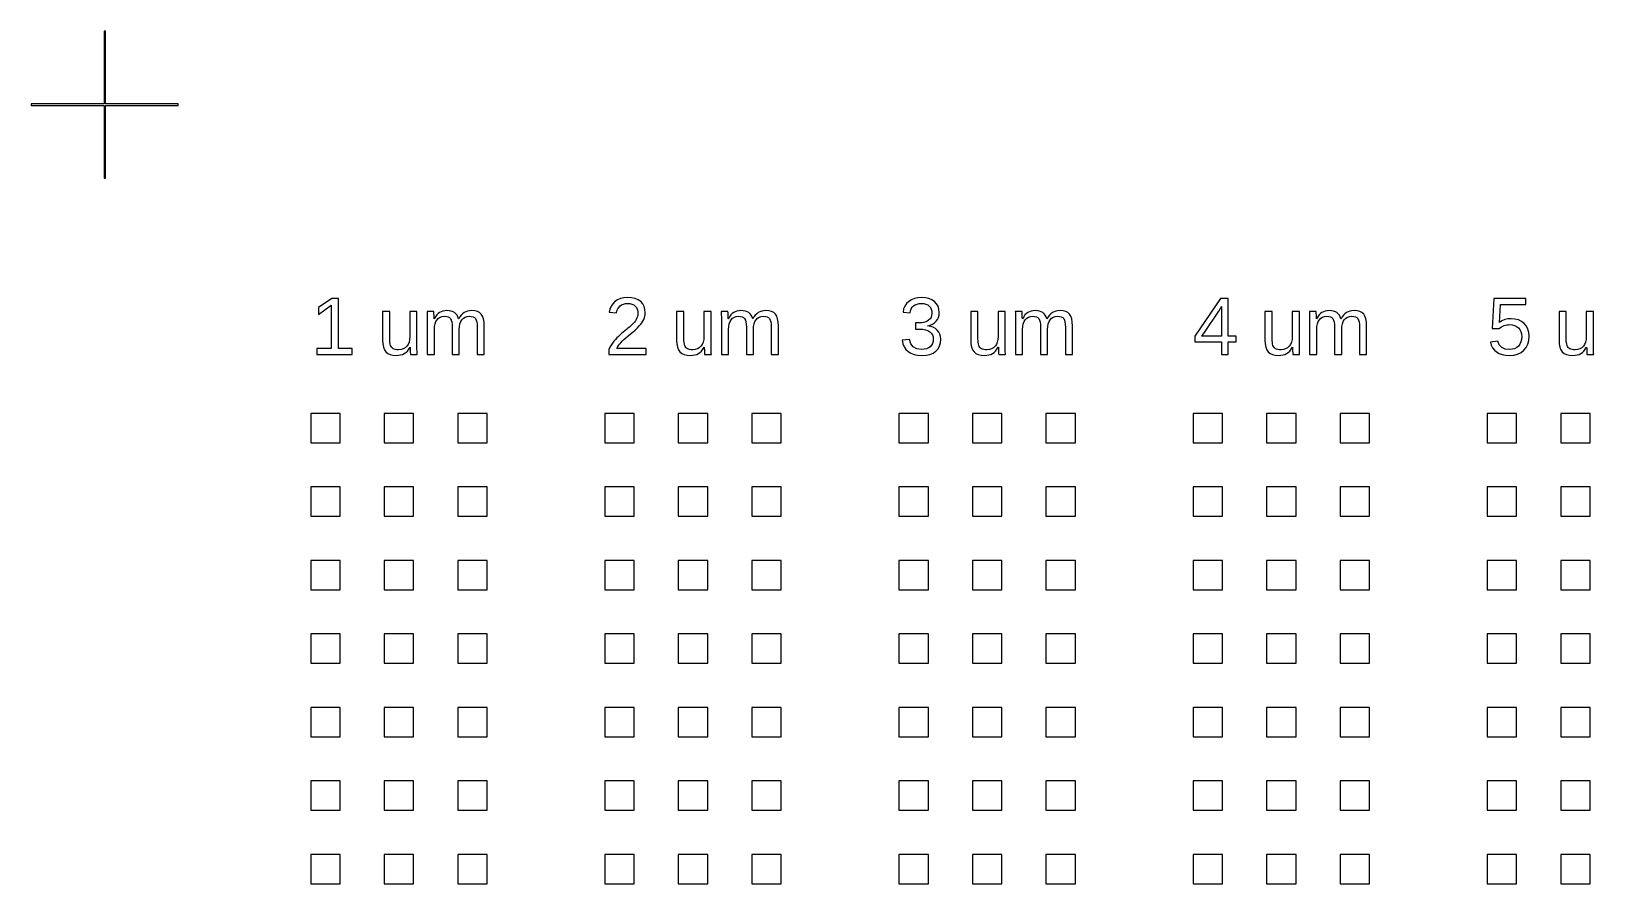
# Model space of a CAD drawing. Extents: x -5117 to 5117, y -2981 to 8396.
# Drawn here: x -5117 to -2589, y 7016 to 8396 of the extents above; entities that cross this region are included whole.
import ezdxf

# ---------------------------------------------------------------- set-up
doc = ezdxf.new("R2010")
doc.units = 0
doc.layers.get('0').update_dxf_attribs({"linetype": 'CONTINUOUS'})

msp = doc.modelspace()

# ---------------------------------------------------------------- linework, layer by layer
at = {"color": 7}
for points in [[(-4997.110138, 8276.252924), (-4879.293061, 8276.252924), (-4879.293061, 8278.633067), (-4997.110138, 8278.633067), (-4997.110138, 8396.450143), (-4999.490281, 8396.450143), (-4999.490281, 8278.633067), (-5117.307357, 8278.633067), (-5117.307357, 8276.252924), (-4999.490281, 8276.252924), (-4999.490281, 8158.435847), (-4997.110138, 8158.435847)], [(-4597.983965, 7882.696286), (-4620.143096, 7882.696286), (-4620.143096, 7963.787756), (-4630.85374, 7963.787756), (-4652.370232, 7949.007069), (-4652.370232, 7938.03461), (-4631.829598, 7952.69629), (-4631.829598, 7882.696286), (-4655.012191, 7882.696286), (-4655.012191, 7872.818693), (-4597.983965, 7872.818693)], [(-4522.914256, 7871.723827), (-4519.486851, 7872.27126), (-4516.368863, 7873.223317), (-4513.584096, 7874.532396), (-4511.013542, 7876.293701), (-4508.633399, 7878.578639), (-4506.396064, 7881.411009), (-4504.301539, 7884.76701), (-4504.111127, 7884.76701), (-4504.063524, 7882.410669), (-4503.99212, 7880.482753), (-4503.944517, 7878.93566), (-4503.896914, 7877.816993), (-4503.849311, 7876.93634), (-4503.801709, 7876.079488), (-4503.754106, 7875.294041), (-4503.730304, 7874.556197), (-4503.706503, 7873.913558), (-4503.6589, 7873.413728), (-4503.635099, 7873.056707), (-4503.611297, 7872.818693), (-4492.615037, 7872.818693), (-4492.805448, 7874.77041), (-4492.924455, 7877.912199), (-4492.995859, 7882.220257), (-4493.019661, 7887.742189), (-4493.019661, 7942.675888), (-4504.634759, 7942.675888), (-4504.634759, 7902.189657), (-4504.944177, 7897.381768), (-4505.848631, 7893.121312), (-4507.348122, 7889.408289), (-4509.466449, 7886.242699), (-4512.108407, 7883.743549), (-4515.202593, 7881.93464), (-4518.749006, 7880.863576), (-4522.723845, 7880.506554), (-4525.413407, 7880.60176), (-4527.769748, 7880.911179), (-4529.769068, 7881.43481), (-4531.435168, 7882.172654), (-4532.815651, 7883.148513), (-4534.005723, 7884.386187), (-4534.981581, 7885.909479), (-4535.767028, 7887.670785), (-4536.338263, 7889.76531), (-4536.766688, 7892.264461), (-4537.028504, 7895.120632), (-4537.12371, 7898.381428), (-4537.12371, 7942.675888), (-4548.810212, 7942.675888), (-4548.810212, 7896.120292), (-4548.476992, 7890.003325), (-4547.477332, 7884.814613), (-4545.811232, 7880.554157), (-4543.478692, 7877.245759), (-4540.432109, 7874.746608), (-4536.600078, 7872.961501), (-4532.006403, 7871.890437), (-4526.651081, 7871.533415)], [(-4464.838768, 7913.304924), (-4464.576953, 7918.184217), (-4463.767704, 7922.468475), (-4462.411022, 7926.181498), (-4460.506908, 7929.323286), (-4458.150567, 7931.798635), (-4455.413402, 7933.583742), (-4452.295415, 7934.654807), (-4448.772803, 7934.988027), (-4445.416802, 7934.750012), (-4442.655836, 7934.035969), (-4440.418502, 7932.822097), (-4438.752401, 7931.132195), (-4437.538529, 7928.799655), (-4436.681677, 7925.681668), (-4436.158046, 7921.778233), (-4435.991436, 7917.113153), (-4435.991436, 7872.818693), (-4424.495345, 7872.818693), (-4424.495345, 7913.304924), (-4424.233529, 7918.208019), (-4423.424281, 7922.516078), (-4422.115202, 7926.229101), (-4420.258691, 7929.347088), (-4417.926151, 7931.822437), (-4415.188986, 7933.583742), (-4411.999595, 7934.654807), (-4408.405579, 7934.988027), (-4405.073379, 7934.750012), (-4402.288611, 7934.035969), (-4400.075078, 7932.822097), (-4398.408978, 7931.132195), (-4397.195105, 7928.799655), (-4396.314453, 7925.681668), (-4395.790821, 7921.778233), (-4395.624211, 7917.113153), (-4395.624211, 7872.818693), (-4384.128121, 7872.818693), (-4384.128121, 7919.374289), (-4384.437539, 7925.467455), (-4385.341994, 7930.632365), (-4386.841484, 7934.892821), (-4388.936009, 7938.225021), (-4391.720777, 7940.747973), (-4395.195785, 7942.53308), (-4399.408638, 7943.604144), (-4404.335534, 7943.984967), (-4407.858146, 7943.770754), (-4411.09514, 7943.19952), (-4414.070319, 7942.223661), (-4416.783682, 7940.86698), (-4419.235229, 7939.081873), (-4421.520166, 7936.796935), (-4423.614692, 7934.012168), (-4425.518807, 7930.727571), (-4425.709218, 7930.727571), (-4426.804084, 7933.964565), (-4428.23217, 7936.70173), (-4430.017277, 7938.986667), (-4432.135604, 7940.819377), (-4434.658556, 7942.19986), (-4437.586131, 7943.175718), (-4440.942133, 7943.770754), (-4444.702759, 7943.984967), (-4448.05876, 7943.794556), (-4451.129145, 7943.247123), (-4453.961515, 7942.342668), (-4456.508268, 7941.057391), (-4458.864609, 7939.343688), (-4461.078142, 7937.03495), (-4463.172668, 7934.178778), (-4465.100584, 7930.727571), (-4465.290995, 7930.727571), (-4465.3624, 7933.083912), (-4465.410003, 7935.011828), (-4465.481407, 7936.558921), (-4465.52901, 7937.677588), (-4465.576613, 7938.582043), (-4465.600414, 7939.415093), (-4465.648017, 7940.20054), (-4465.671818, 7940.938384), (-4465.719421, 7941.581023), (-4465.743223, 7942.080853), (-4465.790825, 7942.461676), (-4465.814627, 7942.675888), (-4476.787086, 7942.675888), (-4476.620476, 7940.724171), (-4476.501469, 7937.606184), (-4476.430065, 7933.274324), (-4476.406263, 7927.776193), (-4476.406263, 7872.818693), (-4464.838768, 7872.818693)], [(-4122.169587, 7882.696286), (-4169.605836, 7882.696286), (-4168.487169, 7884.981223), (-4167.059083, 7887.313763), (-4165.321579, 7889.670105), (-4163.298457, 7892.097851), (-4160.894513, 7894.597001), (-4158.133547, 7897.262761), (-4154.991758, 7900.071329), (-4151.469147, 7903.046508), (-4145.280775, 7908.163816), (-4140.163468, 7912.56708), (-4136.141026, 7916.280103), (-4133.189649, 7919.255282), (-4130.952314, 7921.849638), (-4129.000597, 7924.467795), (-4127.358298, 7927.085952), (-4126.001617, 7929.704109), (-4124.930553, 7932.322267), (-4124.192708, 7934.940424), (-4123.740481, 7937.582382), (-4123.573871, 7940.224341), (-4124.0499, 7945.86528), (-4125.430383, 7950.815977), (-4127.739121, 7955.076433), (-4130.976116, 7958.670449), (-4135.069962, 7961.502819), (-4139.949255, 7963.525941), (-4145.637796, 7964.739814), (-4152.111785, 7965.144438), (-4158.085944, 7964.739814), (-4163.51267, 7963.525941), (-4168.34436, 7961.526621), (-4172.628618, 7958.69425), (-4176.198832, 7955.19544), (-4178.912195, 7951.125396), (-4180.816309, 7946.507919), (-4181.887374, 7941.319207), (-4170.01046, 7940.224341), (-4169.34402, 7943.675548), (-4168.17775, 7946.69833), (-4166.51165, 7949.340289), (-4164.34572, 7951.553822), (-4161.775166, 7953.315127), (-4158.895193, 7954.576603), (-4155.658198, 7955.338249), (-4152.111785, 7955.600065), (-4148.422564, 7955.338249), (-4145.161768, 7954.552802), (-4142.329398, 7953.267525), (-4139.925453, 7951.458616), (-4137.997537, 7949.19748), (-4136.617055, 7946.484117), (-4135.807806, 7943.36613), (-4135.522189, 7939.843518), (-4135.688799, 7937.130155), (-4136.164827, 7934.583402), (-4136.950275, 7932.155657), (-4138.068942, 7929.894521), (-4139.449425, 7927.728591), (-4141.020319, 7925.610263), (-4142.781625, 7923.539539), (-4144.757143, 7921.492616), (-4146.875471, 7919.493296), (-4149.136607, 7917.493976), (-4151.516749, 7915.494656), (-4154.0159, 7913.495336), (-4156.586454, 7911.448413), (-4159.18081, 7909.330086), (-4161.775166, 7907.116553), (-4164.393323, 7904.807814), (-4166.963877, 7902.40387), (-4169.486829, 7899.857117), (-4171.962177, 7897.167555), (-4174.366122, 7894.358986), (-4176.651059, 7891.360006), (-4178.745585, 7888.123012), (-4180.673501, 7884.695606), (-4182.411005, 7881.030186), (-4182.411005, 7872.818693), (-4122.169587, 7872.818693)], [(-4046.885665, 7871.723827), (-4043.458259, 7872.27126), (-4040.340272, 7873.223317), (-4037.555505, 7874.532396), (-4034.98495, 7876.293701), (-4032.604807, 7878.578639), (-4030.367473, 7881.411009), (-4028.272947, 7884.76701), (-4028.082536, 7884.76701), (-4028.034933, 7882.410669), (-4027.963529, 7880.482753), (-4027.915926, 7878.93566), (-4027.868323, 7877.816993), (-4027.82072, 7876.93634), (-4027.773117, 7876.079488), (-4027.725514, 7875.294041), (-4027.701713, 7874.556197), (-4027.677911, 7873.913558), (-4027.630309, 7873.413728), (-4027.606507, 7873.056707), (-4027.582706, 7872.818693), (-4016.586445, 7872.818693), (-4016.776857, 7874.77041), (-4016.895864, 7877.912199), (-4016.967268, 7882.220257), (-4016.99107, 7887.742189), (-4016.99107, 7942.675888), (-4028.606167, 7942.675888), (-4028.606167, 7902.189657), (-4028.915586, 7897.381768), (-4029.82004, 7893.121312), (-4031.31953, 7889.408289), (-4033.437857, 7886.242699), (-4036.079816, 7883.743549), (-4039.174002, 7881.93464), (-4042.720415, 7880.863576), (-4046.695254, 7880.506554), (-4049.384815, 7880.60176), (-4051.741157, 7880.911179), (-4053.740477, 7881.43481), (-4055.406577, 7882.172654), (-4056.78706, 7883.148513), (-4057.977131, 7884.386187), (-4058.95299, 7885.909479), (-4059.738437, 7887.670785), (-4060.309671, 7889.76531), (-4060.738097, 7892.264461), (-4060.999913, 7895.120632), (-4061.095119, 7898.381428), (-4061.095119, 7942.675888), (-4072.78162, 7942.675888), (-4072.78162, 7896.120292), (-4072.4484, 7890.003325), (-4071.44874, 7884.814613), (-4069.78264, 7880.554157), (-4067.4501, 7877.245759), (-4064.403517, 7874.746608), (-4060.571487, 7872.961501), (-4055.977811, 7871.890437), (-4050.62249, 7871.533415)], [(-3988.810177, 7913.304924), (-3988.548361, 7918.184217), (-3987.739113, 7922.468475), (-3986.382431, 7926.181498), (-3984.478317, 7929.323286), (-3982.121975, 7931.798635), (-3979.384811, 7933.583742), (-3976.266824, 7934.654807), (-3972.744212, 7934.988027), (-3969.38821, 7934.750012), (-3966.627245, 7934.035969), (-3964.38991, 7932.822097), (-3962.72381, 7931.132195), (-3961.509937, 7928.799655), (-3960.653086, 7925.681668), (-3960.129454, 7921.778233), (-3959.962844, 7917.113153), (-3959.962844, 7872.818693), (-3948.466754, 7872.818693), (-3948.466754, 7913.304924), (-3948.204938, 7918.208019), (-3947.39569, 7922.516078), (-3946.086611, 7926.229101), (-3944.230099, 7929.347088), (-3941.897559, 7931.822437), (-3939.160395, 7933.583742), (-3935.971003, 7934.654807), (-3932.376987, 7934.988027), (-3929.044787, 7934.750012), (-3926.26002, 7934.035969), (-3924.046487, 7932.822097), (-3922.380387, 7931.132195), (-3921.166514, 7928.799655), (-3920.285861, 7925.681668), (-3919.76223, 7921.778233), (-3919.59562, 7917.113153), (-3919.59562, 7872.818693), (-3908.099529, 7872.818693), (-3908.099529, 7919.374289), (-3908.408948, 7925.467455), (-3909.313402, 7930.632365), (-3910.812892, 7934.892821), (-3912.907418, 7938.225021), (-3915.692185, 7940.747973), (-3919.167194, 7942.53308), (-3923.380047, 7943.604144), (-3928.306943, 7943.984967), (-3931.829555, 7943.770754), (-3935.066549, 7943.19952), (-3938.041728, 7942.223661), (-3940.755091, 7940.86698), (-3943.206638, 7939.081873), (-3945.491575, 7936.796935), (-3947.586101, 7934.012168), (-3949.490215, 7930.727571), (-3949.680627, 7930.727571), (-3950.775493, 7933.964565), (-3952.203578, 7936.70173), (-3953.988685, 7938.986667), (-3956.107013, 7940.819377), (-3958.629964, 7942.19986), (-3961.55754, 7943.175718), (-3964.913542, 7943.770754), (-3968.674168, 7943.984967), (-3972.030169, 7943.794556), (-3975.100554, 7943.247123), (-3977.932924, 7942.342668), (-3980.479677, 7941.057391), (-3982.836018, 7939.343688), (-3985.049551, 7937.03495), (-3987.144077, 7934.178778), (-3989.071993, 7930.727571), (-3989.262404, 7930.727571), (-3989.333808, 7933.083912), (-3989.381411, 7935.011828), (-3989.452816, 7936.558921), (-3989.500418, 7937.677588), (-3989.548021, 7938.582043), (-3989.571823, 7939.415093), (-3989.619426, 7940.20054), (-3989.643227, 7940.938384), (-3989.69083, 7941.581023), (-3989.714631, 7942.080853), (-3989.762234, 7942.461676), (-3989.786036, 7942.675888), (-4000.758495, 7942.675888), (-4000.591885, 7940.724171), (-4000.472877, 7937.606184), (-4000.401473, 7933.274324), (-4000.377672, 7927.776193), (-4000.377672, 7872.818693), (-3988.810177, 7872.818693)], [(-3669.156978, 7871.961841), (-3663.016209, 7873.247118), (-3657.732292, 7875.413048), (-3653.305226, 7878.43583), (-3649.782614, 7882.244059), (-3647.283464, 7886.76633), (-3645.783974, 7892.002645), (-3645.284144, 7897.929201), (-3645.641165, 7902.118252), (-3646.71223, 7905.90268), (-3648.497337, 7909.330086), (-3650.972686, 7912.40047), (-3654.090673, 7914.971024), (-3657.779895, 7916.994146), (-3662.04035, 7918.39843), (-3666.848239, 7919.255282), (-3666.848239, 7919.493296), (-3662.492578, 7920.683367), (-3658.660547, 7922.325666), (-3655.399752, 7924.39639), (-3652.686389, 7926.895541), (-3650.54426, 7929.823116), (-3649.020968, 7933.155317), (-3648.116514, 7936.915942), (-3647.807096, 7941.057391), (-3648.283124, 7946.436514), (-3649.71121, 7951.172999), (-3652.067551, 7955.290646), (-3655.399752, 7958.789456), (-3659.565002, 7961.574223), (-3664.515699, 7963.573544), (-3670.204241, 7964.763615), (-3676.67823, 7965.144438), (-3682.652388, 7964.763615), (-3688.055313, 7963.597345), (-3692.910805, 7961.621826), (-3697.17126, 7958.884662), (-3700.741475, 7955.457256), (-3703.478639, 7951.387212), (-3705.382754, 7946.722131), (-3706.430017, 7941.462015), (-3694.743515, 7940.557561), (-3694.124677, 7943.937364), (-3692.982209, 7946.912543), (-3691.363712, 7949.483097), (-3689.221583, 7951.649027), (-3686.67483, 7953.386532), (-3683.747254, 7954.600405), (-3680.462657, 7955.338249), (-3676.797237, 7955.600065), (-3672.822398, 7955.338249), (-3669.371191, 7954.529), (-3666.443615, 7953.219922), (-3664.039671, 7951.36341), (-3662.159358, 7949.054672), (-3660.826478, 7946.36511), (-3660.017229, 7943.294726), (-3659.755413, 7939.843518), (-3660.088633, 7936.36851), (-3661.064492, 7933.274324), (-3662.70679, 7930.608564), (-3665.015529, 7928.323626), (-3667.919304, 7926.490916), (-3671.346709, 7925.181838), (-3675.321548, 7924.420192), (-3679.84382, 7924.158376), (-3686.151199, 7924.158376), (-3686.151199, 7914.06657), (-3679.582004, 7914.06657), (-3674.5123, 7913.828556), (-3670.061432, 7913.043109), (-3666.253203, 7911.73403), (-3663.087613, 7909.925121), (-3660.588463, 7907.616383), (-3658.803356, 7904.926821), (-3657.732292, 7901.832635), (-3657.37527, 7898.333825), (-3657.684689, 7894.335185), (-3658.612945, 7890.860176), (-3660.183839, 7887.908799), (-3662.37357, 7885.481053), (-3665.110735, 7883.576939), (-3668.323928, 7882.220257), (-3671.989348, 7881.411009), (-3676.154598, 7881.149193), (-3683.961467, 7882.148853), (-3689.864222, 7885.195436), (-3693.862862, 7890.217538), (-3695.981189, 7897.286562), (-3707.977109, 7896.191696), (-3706.787038, 7890.455552), (-3704.763916, 7885.481053), (-3701.907745, 7881.244399), (-3698.194722, 7877.76939), (-3693.743855, 7875.032226), (-3688.578944, 7873.080508), (-3682.723793, 7871.914238), (-3676.154598, 7871.533415)], [(-3570.857074, 7871.723827), (-3567.429668, 7872.27126), (-3564.311681, 7873.223317), (-3561.526913, 7874.532396), (-3558.956359, 7876.293701), (-3556.576216, 7878.578639), (-3554.338882, 7881.411009), (-3552.244356, 7884.76701), (-3552.053944, 7884.76701), (-3552.006342, 7882.410669), (-3551.934937, 7880.482753), (-3551.887334, 7878.93566), (-3551.839732, 7877.816993), (-3551.792129, 7876.93634), (-3551.744526, 7876.079488), (-3551.696923, 7875.294041), (-3551.673122, 7874.556197), (-3551.64932, 7873.913558), (-3551.601717, 7873.413728), (-3551.577916, 7873.056707), (-3551.554114, 7872.818693), (-3540.557854, 7872.818693), (-3540.748265, 7874.77041), (-3540.867272, 7877.912199), (-3540.938677, 7882.220257), (-3540.962478, 7887.742189), (-3540.962478, 7942.675888), (-3552.577576, 7942.675888), (-3552.577576, 7902.189657), (-3552.886994, 7897.381768), (-3553.791449, 7893.121312), (-3555.290939, 7889.408289), (-3557.409266, 7886.242699), (-3560.051225, 7883.743549), (-3563.145411, 7881.93464), (-3566.691824, 7880.863576), (-3570.666662, 7880.506554), (-3573.356224, 7880.60176), (-3575.712565, 7880.911179), (-3577.711885, 7881.43481), (-3579.377986, 7882.172654), (-3580.758468, 7883.148513), (-3581.94854, 7884.386187), (-3582.924399, 7885.909479), (-3583.709846, 7887.670785), (-3584.28108, 7889.76531), (-3584.709506, 7892.264461), (-3584.971321, 7895.120632), (-3585.066527, 7898.381428), (-3585.066527, 7942.675888), (-3596.753029, 7942.675888), (-3596.753029, 7896.120292), (-3596.419809, 7890.003325), (-3595.420149, 7884.814613), (-3593.754049, 7880.554157), (-3591.421509, 7877.245759), (-3588.374926, 7874.746608), (-3584.542896, 7872.961501), (-3579.94922, 7871.890437), (-3574.593898, 7871.533415)], [(-3512.781586, 7913.304924), (-3512.51977, 7918.184217), (-3511.710521, 7922.468475), (-3510.35384, 7926.181498), (-3508.449725, 7929.323286), (-3506.093384, 7931.798635), (-3503.356219, 7933.583742), (-3500.238232, 7934.654807), (-3496.715621, 7934.988027), (-3493.359619, 7934.750012), (-3490.598653, 7934.035969), (-3488.361319, 7932.822097), (-3486.695219, 7931.132195), (-3485.481346, 7928.799655), (-3484.624494, 7925.681668), (-3484.100863, 7921.778233), (-3483.934253, 7917.113153), (-3483.934253, 7872.818693), (-3472.438162, 7872.818693), (-3472.438162, 7913.304924), (-3472.176347, 7918.208019), (-3471.367098, 7922.516078), (-3470.05802, 7926.229101), (-3468.201508, 7929.347088), (-3465.868968, 7931.822437), (-3463.131804, 7933.583742), (-3459.942412, 7934.654807), (-3456.348396, 7934.988027), (-3453.016196, 7934.750012), (-3450.231429, 7934.035969), (-3448.017896, 7932.822097), (-3446.351796, 7931.132195), (-3445.137923, 7928.799655), (-3444.25727, 7925.681668), (-3443.733638, 7921.778233), (-3443.567028, 7917.113153), (-3443.567028, 7872.818693), (-3432.070938, 7872.818693), (-3432.070938, 7919.374289), (-3432.380357, 7925.467455), (-3433.284811, 7930.632365), (-3434.784301, 7934.892821), (-3436.878827, 7938.225021), (-3439.663594, 7940.747973), (-3443.138603, 7942.53308), (-3447.351456, 7943.604144), (-3452.278352, 7943.984967), (-3455.800963, 7943.770754), (-3459.037958, 7943.19952), (-3462.013136, 7942.223661), (-3464.726499, 7940.86698), (-3467.178047, 7939.081873), (-3469.462984, 7936.796935), (-3471.55751, 7934.012168), (-3473.461624, 7930.727571), (-3473.652035, 7930.727571), (-3474.746901, 7933.964565), (-3476.174987, 7936.70173), (-3477.960094, 7938.986667), (-3480.078421, 7940.819377), (-3482.601373, 7942.19986), (-3485.528949, 7943.175718), (-3488.88495, 7943.770754), (-3492.645576, 7943.984967), (-3496.001578, 7943.794556), (-3499.071962, 7943.247123), (-3501.904332, 7942.342668), (-3504.451085, 7941.057391), (-3506.807427, 7939.343688), (-3509.02096, 7937.03495), (-3511.115486, 7934.178778), (-3513.043401, 7930.727571), (-3513.233813, 7930.727571), (-3513.305217, 7933.083912), (-3513.35282, 7935.011828), (-3513.424224, 7936.558921), (-3513.471827, 7937.677588), (-3513.51943, 7938.582043), (-3513.543231, 7939.415093), (-3513.590834, 7940.20054), (-3513.614636, 7940.938384), (-3513.662238, 7941.581023), (-3513.68604, 7942.080853), (-3513.733643, 7942.461676), (-3513.757444, 7942.675888), (-3524.729903, 7942.675888), (-3524.563293, 7940.724171), (-3524.444286, 7937.606184), (-3524.372882, 7933.274324), (-3524.34908, 7927.776193), (-3524.34908, 7872.818693), (-3512.781586, 7872.818693)], [(-3180.109005, 7893.406929), (-3167.327637, 7893.406929), (-3167.327637, 7902.594281), (-3180.109005, 7902.594281), (-3180.109005, 7963.787756), (-3192.319138, 7963.787756), (-3233.947838, 7902.451472), (-3233.947838, 7893.406929), (-3191.081464, 7893.406929), (-3191.081464, 7872.818693), (-3180.109005, 7872.818693)], [(-3223.237195, 7902.594281), (-3222.213733, 7903.879558), (-3218.714923, 7908.663646), (-3195.413324, 7943.009108), (-3194.937295, 7943.723151), (-3194.366061, 7944.675208), (-3193.675819, 7945.86528), (-3192.890372, 7947.269564), (-3192.152528, 7948.626246), (-3191.605095, 7949.649707), (-3191.248074, 7950.339949), (-3191.081464, 7950.69697), (-3191.081464, 7902.594281)], [(-3094.828482, 7871.723827), (-3091.401077, 7872.27126), (-3088.283089, 7873.223317), (-3085.498322, 7874.532396), (-3082.927768, 7876.293701), (-3080.547625, 7878.578639), (-3078.31029, 7881.411009), (-3076.215764, 7884.76701), (-3076.025353, 7884.76701), (-3075.97775, 7882.410669), (-3075.906346, 7880.482753), (-3075.858743, 7878.93566), (-3075.81114, 7877.816993), (-3075.763537, 7876.93634), (-3075.715934, 7876.079488), (-3075.668332, 7875.294041), (-3075.64453, 7874.556197), (-3075.620729, 7873.913558), (-3075.573126, 7873.413728), (-3075.549324, 7873.056707), (-3075.525523, 7872.818693), (-3064.529263, 7872.818693), (-3064.719674, 7874.77041), (-3064.838681, 7877.912199), (-3064.910085, 7882.220257), (-3064.933887, 7887.742189), (-3064.933887, 7942.675888), (-3076.548984, 7942.675888), (-3076.548984, 7902.189657), (-3076.858403, 7897.381768), (-3077.762857, 7893.121312), (-3079.262347, 7889.408289), (-3081.380675, 7886.242699), (-3084.022633, 7883.743549), (-3087.116819, 7881.93464), (-3090.663232, 7880.863576), (-3094.638071, 7880.506554), (-3097.327632, 7880.60176), (-3099.683974, 7880.911179), (-3101.683294, 7881.43481), (-3103.349394, 7882.172654), (-3104.729877, 7883.148513), (-3105.919949, 7884.386187), (-3106.895807, 7885.909479), (-3107.681254, 7887.670785), (-3108.252489, 7889.76531), (-3108.680914, 7892.264461), (-3108.94273, 7895.120632), (-3109.037936, 7898.381428), (-3109.037936, 7942.675888), (-3120.724438, 7942.675888), (-3120.724438, 7896.120292), (-3120.391218, 7890.003325), (-3119.391558, 7884.814613), (-3117.725458, 7880.554157), (-3115.392918, 7877.245759), (-3112.346335, 7874.746608), (-3108.514304, 7872.961501), (-3103.920628, 7871.890437), (-3098.565307, 7871.533415)], [(-3036.752994, 7913.304924), (-3036.491179, 7918.184217), (-3035.68193, 7922.468475), (-3034.325248, 7926.181498), (-3032.421134, 7929.323286), (-3030.064793, 7931.798635), (-3027.327628, 7933.583742), (-3024.209641, 7934.654807), (-3020.687029, 7934.988027), (-3017.331028, 7934.750012), (-3014.570062, 7934.035969), (-3012.332728, 7932.822097), (-3010.666627, 7931.132195), (-3009.452755, 7928.799655), (-3008.595903, 7925.681668), (-3008.072272, 7921.778233), (-3007.905662, 7917.113153), (-3007.905662, 7872.818693), (-2996.409571, 7872.818693), (-2996.409571, 7913.304924), (-2996.147755, 7918.208019), (-2995.338507, 7922.516078), (-2994.029428, 7926.229101), (-2992.172917, 7929.347088), (-2989.840377, 7931.822437), (-2987.103212, 7933.583742), (-2983.913821, 7934.654807), (-2980.319805, 7934.988027), (-2976.987605, 7934.750012), (-2974.202837, 7934.035969), (-2971.989304, 7932.822097), (-2970.323204, 7931.132195), (-2969.109331, 7928.799655), (-2968.228679, 7925.681668), (-2967.705047, 7921.778233), (-2967.538437, 7917.113153), (-2967.538437, 7872.818693), (-2956.042347, 7872.818693), (-2956.042347, 7919.374289), (-2956.351765, 7925.467455), (-2957.256219, 7930.632365), (-2958.75571, 7934.892821), (-2960.850235, 7938.225021), (-2963.635003, 7940.747973), (-2967.110011, 7942.53308), (-2971.322864, 7943.604144), (-2976.24976, 7943.984967), (-2979.772372, 7943.770754), (-2983.009366, 7943.19952), (-2985.984545, 7942.223661), (-2988.697908, 7940.86698), (-2991.149455, 7939.081873), (-2993.434392, 7936.796935), (-2995.528918, 7934.012168), (-2997.433033, 7930.727571), (-2997.623444, 7930.727571), (-2998.71831, 7933.964565), (-3000.146396, 7936.70173), (-3001.931503, 7938.986667), (-3004.04983, 7940.819377), (-3006.572782, 7942.19986), (-3009.500357, 7943.175718), (-3012.856359, 7943.770754), (-3016.616985, 7943.984967), (-3019.972986, 7943.794556), (-3023.043371, 7943.247123), (-3025.875741, 7942.342668), (-3028.422494, 7941.057391), (-3030.778835, 7939.343688), (-3032.992368, 7937.03495), (-3035.086894, 7934.178778), (-3037.01481, 7930.727571), (-3037.205221, 7930.727571), (-3037.276626, 7933.083912), (-3037.324229, 7935.011828), (-3037.395633, 7936.558921), (-3037.443236, 7937.677588), (-3037.490839, 7938.582043), (-3037.51464, 7939.415093), (-3037.562243, 7940.20054), (-3037.586044, 7940.938384), (-3037.633647, 7941.581023), (-3037.657449, 7942.080853), (-3037.705051, 7942.461676), (-3037.728853, 7942.675888), (-3048.701312, 7942.675888), (-3048.534702, 7940.724171), (-3048.415695, 7937.606184), (-3048.34429, 7933.274324), (-3048.320489, 7927.776193), (-3048.320489, 7872.818693), (-3036.752994, 7872.818693)], [(-2718.075654, 7872.033245), (-2711.744474, 7873.60414), (-2706.222542, 7876.174694), (-2701.53366, 7879.792511), (-2697.796836, 7884.314783), (-2695.107274, 7889.5987), (-2693.512578, 7895.644264), (-2692.965146, 7902.451472), (-2693.464976, 7908.473234), (-2694.964466, 7913.923761), (-2697.463616, 7918.755452), (-2700.938624, 7922.992106), (-2705.270485, 7926.443313), (-2710.292586, 7928.894861), (-2715.981128, 7930.370549), (-2722.359911, 7930.870379), (-2727.739034, 7930.513358), (-2732.66593, 7929.418492), (-2737.140599, 7927.585782), (-2741.139239, 7925.062831), (-2739.401735, 7953.910163), (-2698.272864, 7953.910163), (-2698.272864, 7963.787756), (-2749.993371, 7963.787756), (-2753.016152, 7914.852017), (-2741.66287, 7914.852017), (-2739.615948, 7916.494316), (-2737.592826, 7917.8986), (-2735.569704, 7919.017267), (-2733.522782, 7919.89792), (-2731.452057, 7920.540559), (-2729.286127, 7920.992786), (-2727.048793, 7921.278403), (-2724.740054, 7921.373609), (-2720.455797, 7921.040389), (-2716.623767, 7920.040729), (-2713.267765, 7918.39843), (-2710.387792, 7916.089692), (-2708.055252, 7913.23352), (-2706.389152, 7909.972724), (-2705.389492, 7906.283503), (-2705.056272, 7902.189657), (-2705.389492, 7897.524577), (-2706.36535, 7893.383128), (-2708.03145, 7889.76531), (-2710.340189, 7886.671125), (-2713.243964, 7884.195776), (-2716.647568, 7882.43447), (-2720.574804, 7881.363406), (-2725.00187, 7881.030186), (-2731.904284, 7881.863236), (-2737.354812, 7884.386187), (-2741.353452, 7888.59904), (-2743.924006, 7894.525596), (-2755.681912, 7893.168915), (-2754.277628, 7888.194416), (-2752.159301, 7883.886357), (-2749.350732, 7880.173334), (-2745.780518, 7877.079149), (-2741.567665, 7874.651403), (-2736.759776, 7872.913898), (-2731.309249, 7871.866635), (-2725.263685, 7871.533415)], [(-2618.799891, 7871.723827), (-2615.372485, 7872.27126), (-2612.254498, 7873.223317), (-2609.469731, 7874.532396), (-2606.899176, 7876.293701), (-2604.519033, 7878.578639), (-2602.281699, 7881.411009), (-2600.187173, 7884.76701), (-2599.996762, 7884.76701), (-2599.949159, 7882.410669), (-2599.877755, 7880.482753), (-2599.830152, 7878.93566), (-2599.782549, 7877.816993), (-2599.734946, 7876.93634), (-2599.687343, 7876.079488), (-2599.63974, 7875.294041), (-2599.615939, 7874.556197), (-2599.592137, 7873.913558), (-2599.544535, 7873.413728), (-2599.520733, 7873.056707), (-2599.496932, 7872.818693), (-2588.500671, 7872.818693), (-2588.691083, 7874.77041), (-2588.81009, 7877.912199), (-2588.881494, 7882.220257), (-2588.905296, 7887.742189), (-2588.905296, 7942.675888), (-2600.520393, 7942.675888), (-2600.520393, 7902.189657), (-2600.829812, 7897.381768), (-2601.734266, 7893.121312), (-2603.233756, 7889.408289), (-2605.352083, 7886.242699), (-2607.994042, 7883.743549), (-2611.088228, 7881.93464), (-2614.634641, 7880.863576), (-2618.60948, 7880.506554), (-2621.299041, 7880.60176), (-2623.655383, 7880.911179), (-2625.654703, 7881.43481), (-2627.320803, 7882.172654), (-2628.701286, 7883.148513), (-2629.891357, 7884.386187), (-2630.867216, 7885.909479), (-2631.652663, 7887.670785), (-2632.223897, 7889.76531), (-2632.652323, 7892.264461), (-2632.914139, 7895.120632), (-2633.009344, 7898.381428), (-2633.009344, 7942.675888), (-2644.695846, 7942.675888), (-2644.695846, 7896.120292), (-2644.362626, 7890.003325), (-2643.362966, 7884.814613), (-2641.696866, 7880.554157), (-2639.364326, 7877.245759), (-2636.317743, 7874.746608), (-2632.485713, 7872.961501), (-2627.892037, 7871.890437), (-2622.536715, 7871.533415)], [(-4617.477336, 7777.612974), (-4665.080195, 7777.612974), (-4665.080195, 7730.010115), (-4617.477336, 7730.010115)], [(-4498.470188, 7777.612974), (-4546.073047, 7777.612974), (-4546.073047, 7730.010115), (-4498.470188, 7730.010115)], [(-4379.46304, 7777.612974), (-4427.0659, 7777.612974), (-4427.0659, 7730.010115), (-4379.46304, 7730.010115)], [(-4141.448745, 7777.612974), (-4189.051604, 7777.612974), (-4189.051604, 7730.010115), (-4141.448745, 7730.010115)], [(-4022.441597, 7777.612974), (-4070.044456, 7777.612974), (-4070.044456, 7730.010115), (-4022.441597, 7730.010115)], [(-3903.434449, 7777.612974), (-3951.037308, 7777.612974), (-3951.037308, 7730.010115), (-3903.434449, 7730.010115)], [(-3665.420153, 7777.612974), (-3713.023013, 7777.612974), (-3713.023013, 7730.010115), (-3665.420153, 7730.010115)], [(-3546.413006, 7777.612974), (-3594.015865, 7777.612974), (-3594.015865, 7730.010115), (-3546.413006, 7730.010115)], [(-3427.405858, 7777.612974), (-3475.008717, 7777.612974), (-3475.008717, 7730.010115), (-3427.405858, 7730.010115)], [(-3189.391562, 7777.612974), (-3236.994421, 7777.612974), (-3236.994421, 7730.010115), (-3189.391562, 7730.010115)], [(-3070.384414, 7777.612974), (-3117.987273, 7777.612974), (-3117.987273, 7730.010115), (-3070.384414, 7730.010115)], [(-2951.377266, 7777.612974), (-2998.980126, 7777.612974), (-2998.980126, 7730.010115), (-2951.377266, 7730.010115)], [(-2713.362971, 7777.612974), (-2760.96583, 7777.612974), (-2760.96583, 7730.010115), (-2713.362971, 7730.010115)], [(-2594.355823, 7777.612974), (-2641.958682, 7777.612974), (-2641.958682, 7730.010115), (-2594.355823, 7730.010115)], [(-4617.477336, 7658.605827), (-4665.080195, 7658.605827), (-4665.080195, 7611.002967), (-4617.477336, 7611.002967)], [(-4498.470188, 7658.605827), (-4546.073047, 7658.605827), (-4546.073047, 7611.002967), (-4498.470188, 7611.002967)], [(-4379.46304, 7658.605827), (-4427.0659, 7658.605827), (-4427.0659, 7611.002967), (-4379.46304, 7611.002967)], [(-4141.448745, 7658.605827), (-4189.051604, 7658.605827), (-4189.051604, 7611.002967), (-4141.448745, 7611.002967)], [(-4022.441597, 7658.605827), (-4070.044456, 7658.605827), (-4070.044456, 7611.002967), (-4022.441597, 7611.002967)], [(-3903.434449, 7658.605827), (-3951.037308, 7658.605827), (-3951.037308, 7611.002967), (-3903.434449, 7611.002967)], [(-3665.420153, 7658.605827), (-3713.023013, 7658.605827), (-3713.023013, 7611.002967), (-3665.420153, 7611.002967)], [(-3546.413006, 7658.605827), (-3594.015865, 7658.605827), (-3594.015865, 7611.002967), (-3546.413006, 7611.002967)], [(-3427.405858, 7658.605827), (-3475.008717, 7658.605827), (-3475.008717, 7611.002967), (-3427.405858, 7611.002967)], [(-3189.391562, 7658.605827), (-3236.994421, 7658.605827), (-3236.994421, 7611.002967), (-3189.391562, 7611.002967)], [(-3070.384414, 7658.605827), (-3117.987273, 7658.605827), (-3117.987273, 7611.002967), (-3070.384414, 7611.002967)], [(-2951.377266, 7658.605827), (-2998.980126, 7658.605827), (-2998.980126, 7611.002967), (-2951.377266, 7611.002967)], [(-2713.362971, 7658.605827), (-2760.96583, 7658.605827), (-2760.96583, 7611.002967), (-2713.362971, 7611.002967)], [(-2594.355823, 7658.605827), (-2641.958682, 7658.605827), (-2641.958682, 7611.002967), (-2594.355823, 7611.002967)], [(-4617.477336, 7539.598679), (-4665.080195, 7539.598679), (-4665.080195, 7491.99582), (-4617.477336, 7491.99582)], [(-4498.470188, 7539.598679), (-4546.073047, 7539.598679), (-4546.073047, 7491.99582), (-4498.470188, 7491.99582)], [(-4379.46304, 7539.598679), (-4427.0659, 7539.598679), (-4427.0659, 7491.99582), (-4379.46304, 7491.99582)], [(-4141.448745, 7539.598679), (-4189.051604, 7539.598679), (-4189.051604, 7491.99582), (-4141.448745, 7491.99582)], [(-4022.441597, 7539.598679), (-4070.044456, 7539.598679), (-4070.044456, 7491.99582), (-4022.441597, 7491.99582)], [(-3903.434449, 7539.598679), (-3951.037308, 7539.598679), (-3951.037308, 7491.99582), (-3903.434449, 7491.99582)], [(-3665.420153, 7539.598679), (-3713.023013, 7539.598679), (-3713.023013, 7491.99582), (-3665.420153, 7491.99582)], [(-3546.413006, 7539.598679), (-3594.015865, 7539.598679), (-3594.015865, 7491.99582), (-3546.413006, 7491.99582)], [(-3427.405858, 7539.598679), (-3475.008717, 7539.598679), (-3475.008717, 7491.99582), (-3427.405858, 7491.99582)], [(-3189.391562, 7539.598679), (-3236.994421, 7539.598679), (-3236.994421, 7491.99582), (-3189.391562, 7491.99582)], [(-3070.384414, 7539.598679), (-3117.987273, 7539.598679), (-3117.987273, 7491.99582), (-3070.384414, 7491.99582)], [(-2951.377266, 7539.598679), (-2998.980126, 7539.598679), (-2998.980126, 7491.99582), (-2951.377266, 7491.99582)], [(-2713.362971, 7539.598679), (-2760.96583, 7539.598679), (-2760.96583, 7491.99582), (-2713.362971, 7491.99582)], [(-2594.355823, 7539.598679), (-2641.958682, 7539.598679), (-2641.958682, 7491.99582), (-2594.355823, 7491.99582)], [(-4617.477336, 7420.591531), (-4665.080195, 7420.591531), (-4665.080195, 7372.988672), (-4617.477336, 7372.988672)], [(-4498.470188, 7420.591531), (-4546.073047, 7420.591531), (-4546.073047, 7372.988672), (-4498.470188, 7372.988672)], [(-4379.46304, 7420.591531), (-4427.0659, 7420.591531), (-4427.0659, 7372.988672), (-4379.46304, 7372.988672)], [(-4141.448745, 7420.591531), (-4189.051604, 7420.591531), (-4189.051604, 7372.988672), (-4141.448745, 7372.988672)], [(-4022.441597, 7420.591531), (-4070.044456, 7420.591531), (-4070.044456, 7372.988672), (-4022.441597, 7372.988672)], [(-3903.434449, 7420.591531), (-3951.037308, 7420.591531), (-3951.037308, 7372.988672), (-3903.434449, 7372.988672)], [(-3665.420153, 7420.591531), (-3713.023013, 7420.591531), (-3713.023013, 7372.988672), (-3665.420153, 7372.988672)], [(-3546.413006, 7420.591531), (-3594.015865, 7420.591531), (-3594.015865, 7372.988672), (-3546.413006, 7372.988672)], [(-3427.405858, 7420.591531), (-3475.008717, 7420.591531), (-3475.008717, 7372.988672), (-3427.405858, 7372.988672)], [(-3189.391562, 7420.591531), (-3236.994421, 7420.591531), (-3236.994421, 7372.988672), (-3189.391562, 7372.988672)], [(-3070.384414, 7420.591531), (-3117.987273, 7420.591531), (-3117.987273, 7372.988672), (-3070.384414, 7372.988672)], [(-2951.377266, 7420.591531), (-2998.980126, 7420.591531), (-2998.980126, 7372.988672), (-2951.377266, 7372.988672)], [(-2713.362971, 7420.591531), (-2760.96583, 7420.591531), (-2760.96583, 7372.988672), (-2713.362971, 7372.988672)], [(-2594.355823, 7420.591531), (-2641.958682, 7420.591531), (-2641.958682, 7372.988672), (-2594.355823, 7372.988672)], [(-4617.477336, 7301.584383), (-4665.080195, 7301.584383), (-4665.080195, 7253.981524), (-4617.477336, 7253.981524)], [(-4498.470188, 7301.584383), (-4546.073047, 7301.584383), (-4546.073047, 7253.981524), (-4498.470188, 7253.981524)], [(-4379.46304, 7301.584383), (-4427.0659, 7301.584383), (-4427.0659, 7253.981524), (-4379.46304, 7253.981524)], [(-4141.448745, 7301.584383), (-4189.051604, 7301.584383), (-4189.051604, 7253.981524), (-4141.448745, 7253.981524)], [(-4022.441597, 7301.584383), (-4070.044456, 7301.584383), (-4070.044456, 7253.981524), (-4022.441597, 7253.981524)], [(-3903.434449, 7301.584383), (-3951.037308, 7301.584383), (-3951.037308, 7253.981524), (-3903.434449, 7253.981524)], [(-3665.420153, 7301.584383), (-3713.023013, 7301.584383), (-3713.023013, 7253.981524), (-3665.420153, 7253.981524)], [(-3546.413006, 7301.584383), (-3594.015865, 7301.584383), (-3594.015865, 7253.981524), (-3546.413006, 7253.981524)], [(-3427.405858, 7301.584383), (-3475.008717, 7301.584383), (-3475.008717, 7253.981524), (-3427.405858, 7253.981524)], [(-3189.391562, 7301.584383), (-3236.994421, 7301.584383), (-3236.994421, 7253.981524), (-3189.391562, 7253.981524)], [(-3070.384414, 7301.584383), (-3117.987273, 7301.584383), (-3117.987273, 7253.981524), (-3070.384414, 7253.981524)], [(-2951.377266, 7301.584383), (-2998.980126, 7301.584383), (-2998.980126, 7253.981524), (-2951.377266, 7253.981524)], [(-2713.362971, 7301.584383), (-2760.96583, 7301.584383), (-2760.96583, 7253.981524), (-2713.362971, 7253.981524)], [(-2594.355823, 7301.584383), (-2641.958682, 7301.584383), (-2641.958682, 7253.981524), (-2594.355823, 7253.981524)], [(-4617.477336, 7182.577235), (-4665.080195, 7182.577235), (-4665.080195, 7134.974376), (-4617.477336, 7134.974376)], [(-4498.470188, 7182.577235), (-4546.073047, 7182.577235), (-4546.073047, 7134.974376), (-4498.470188, 7134.974376)], [(-4379.46304, 7182.577235), (-4427.0659, 7182.577235), (-4427.0659, 7134.974376), (-4379.46304, 7134.974376)], [(-4141.448745, 7182.577235), (-4189.051604, 7182.577235), (-4189.051604, 7134.974376), (-4141.448745, 7134.974376)], [(-4022.441597, 7182.577235), (-4070.044456, 7182.577235), (-4070.044456, 7134.974376), (-4022.441597, 7134.974376)], [(-3903.434449, 7182.577235), (-3951.037308, 7182.577235), (-3951.037308, 7134.974376), (-3903.434449, 7134.974376)], [(-3665.420153, 7182.577235), (-3713.023013, 7182.577235), (-3713.023013, 7134.974376), (-3665.420153, 7134.974376)], [(-3546.413006, 7182.577235), (-3594.015865, 7182.577235), (-3594.015865, 7134.974376), (-3546.413006, 7134.974376)], [(-3427.405858, 7182.577235), (-3475.008717, 7182.577235), (-3475.008717, 7134.974376), (-3427.405858, 7134.974376)], [(-3189.391562, 7182.577235), (-3236.994421, 7182.577235), (-3236.994421, 7134.974376), (-3189.391562, 7134.974376)], [(-3070.384414, 7182.577235), (-3117.987273, 7182.577235), (-3117.987273, 7134.974376), (-3070.384414, 7134.974376)], [(-2951.377266, 7182.577235), (-2998.980126, 7182.577235), (-2998.980126, 7134.974376), (-2951.377266, 7134.974376)], [(-2713.362971, 7182.577235), (-2760.96583, 7182.577235), (-2760.96583, 7134.974376), (-2713.362971, 7134.974376)], [(-2594.355823, 7182.577235), (-2641.958682, 7182.577235), (-2641.958682, 7134.974376), (-2594.355823, 7134.974376)], [(-4617.477336, 7063.570087), (-4665.080195, 7063.570087), (-4665.080195, 7015.967228), (-4617.477336, 7015.967228)], [(-4498.470188, 7063.570087), (-4546.073047, 7063.570087), (-4546.073047, 7015.967228), (-4498.470188, 7015.967228)], [(-4379.46304, 7063.570087), (-4427.0659, 7063.570087), (-4427.0659, 7015.967228), (-4379.46304, 7015.967228)], [(-4141.448745, 7063.570087), (-4189.051604, 7063.570087), (-4189.051604, 7015.967228), (-4141.448745, 7015.967228)], [(-4022.441597, 7063.570087), (-4070.044456, 7063.570087), (-4070.044456, 7015.967228), (-4022.441597, 7015.967228)], [(-3903.434449, 7063.570087), (-3951.037308, 7063.570087), (-3951.037308, 7015.967228), (-3903.434449, 7015.967228)], [(-3665.420153, 7063.570087), (-3713.023013, 7063.570087), (-3713.023013, 7015.967228), (-3665.420153, 7015.967228)], [(-3546.413006, 7063.570087), (-3594.015865, 7063.570087), (-3594.015865, 7015.967228), (-3546.413006, 7015.967228)], [(-3427.405858, 7063.570087), (-3475.008717, 7063.570087), (-3475.008717, 7015.967228), (-3427.405858, 7015.967228)], [(-3189.391562, 7063.570087), (-3236.994421, 7063.570087), (-3236.994421, 7015.967228), (-3189.391562, 7015.967228)], [(-3070.384414, 7063.570087), (-3117.987273, 7063.570087), (-3117.987273, 7015.967228), (-3070.384414, 7015.967228)], [(-2951.377266, 7063.570087), (-2998.980126, 7063.570087), (-2998.980126, 7015.967228), (-2951.377266, 7015.967228)], [(-2713.362971, 7063.570087), (-2760.96583, 7063.570087), (-2760.96583, 7015.967228), (-2713.362971, 7015.967228)], [(-2594.355823, 7063.570087), (-2641.958682, 7063.570087), (-2641.958682, 7015.967228), (-2594.355823, 7015.967228)]]:
    msp.add_lwpolyline(points, close=True, dxfattribs=at)

doc.saveas('drawing.dxf')
